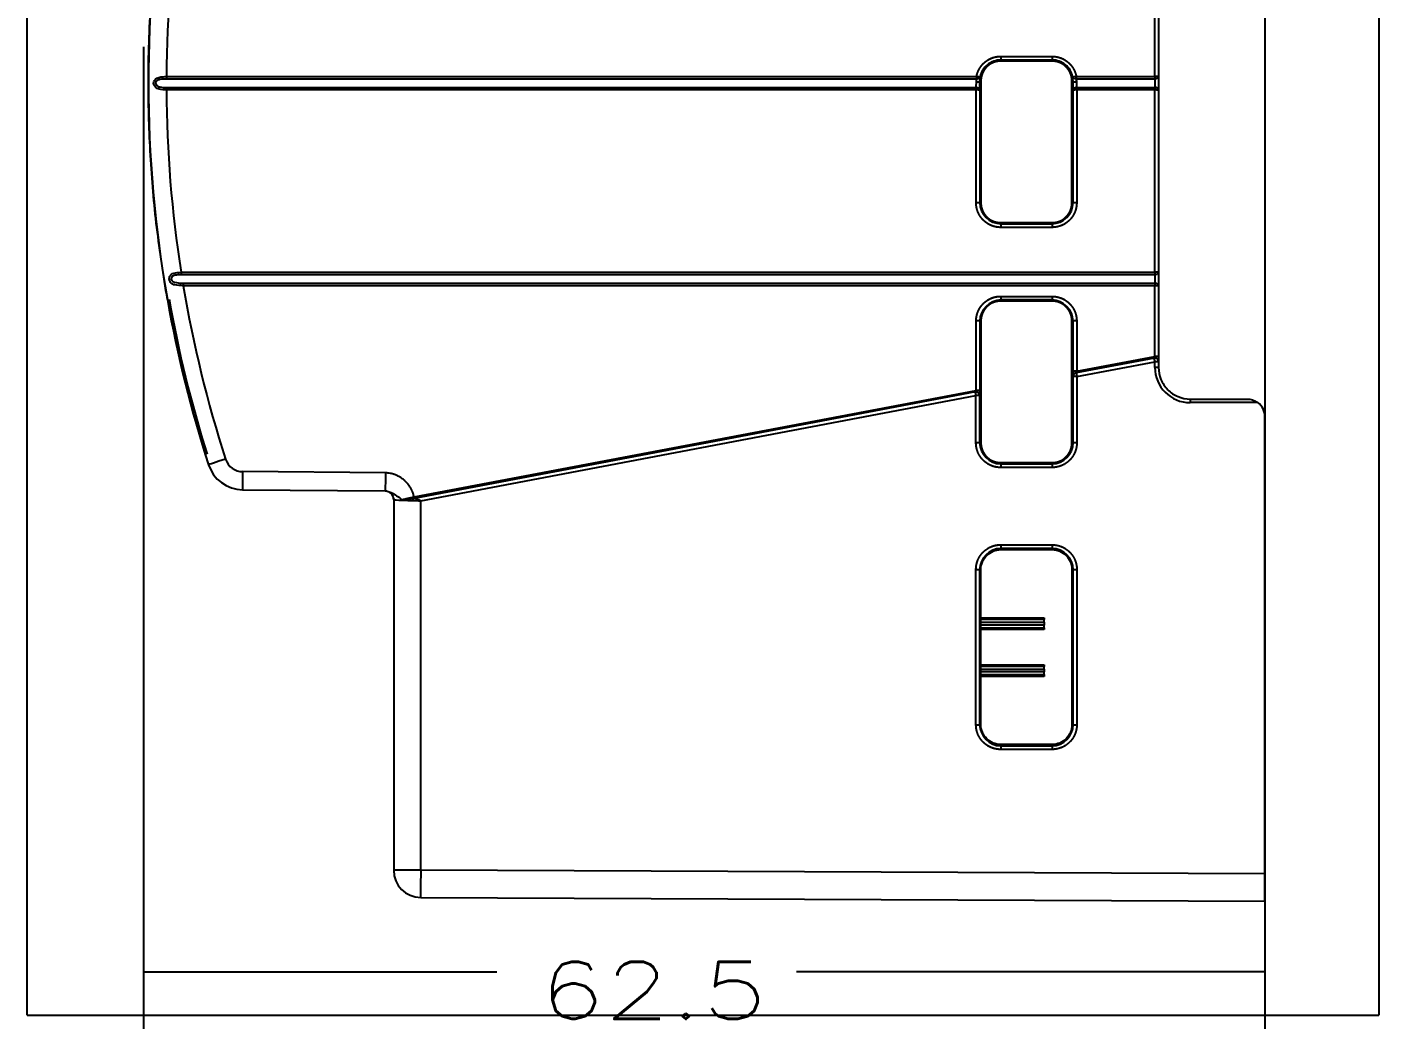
# Model space of a CAD drawing. Header units: inches. Extents: x 0 to 1189, y 0 to 841.
# Drawn here: x 950.6 to 1025.9, y 188 to 243.8 of the extents above; entities that cross this region are included whole.
import ezdxf

# ---------------------------------------------------------------- set-up
doc = ezdxf.new("R2010")
doc.units = ezdxf.units.IN
doc.header["$MEASUREMENT"] = 0
doc.layers.add('1', color=7, linetype='Continuous', true_color=0xffffff)
doc.styles.add('blockfont', font='simplex.shx', dxfattribs={"bigfont": 'bigfont'})

msp = doc.modelspace()

# ---------------------------------------------------------------- linework, layer by layer
at = {"layer": '1', "color": 251}
for p, q in [((950.5804, 188.7409), (950.5804, 292.5577)), ((1025.9022, 292.5577), (1025.9022, 188.7409)), ((950.5804, 188.7409), (1025.9022, 188.7409))]:
    msp.add_line(p, q, dxfattribs=at)
at = {"layer": '1', "color": 7}
for p, q in [((1019.5522, 257.6475), (1019.5522, 187.9675)), ((957.0673, 242.67), (957.0673, 187.9675)), ((957.0673, 191.1425), (976.7489, 191.1425)), ((1019.5522, 191.1425), (993.4441, 191.1425))]:
    msp.add_line(p, q, dxfattribs=at)
at = {"layer": '1', "color": 21}
for p, q in [((1013.421, 241.0152), (1013.421, 246.8497)), ((1013.6227, 246.8479), (1013.6227, 241.0476)), ((1004.8284, 242.1382), (1007.6926, 242.1377)), ((1004.829, 241.9375), (1004.829, 241.8736)), ((1007.6932, 241.9369), (1004.829, 241.9375)), ((1007.6932, 241.8736), (1004.829, 241.8736)), ((1007.6932, 241.9369), (1007.6932, 241.8736)), ((1013.6227, 241.0476), (1013.6227, 240.2374)), ((958.3452, 241.0152), (1003.4811, 241.0152)), ((1003.4814, 240.8754), (958.3455, 240.8754)), ((958.3455, 240.4096), (1003.4569, 240.4096)), ((1003.6717, 240.7681), (1003.7235, 240.7681)), ((1003.7235, 240.7681), (1003.7235, 233.9844)), ((1008.8496, 240.7681), (1008.7987, 240.7681)), ((1008.7987, 233.9844), (1008.7987, 240.7681)), ((1009.0388, 241.0152), (1013.421, 241.0152)), ((1013.4213, 240.8754), (1009.0392, 240.8754)), ((1009.064, 240.4096), (1013.4213, 240.4096)), ((1013.421, 241.0152), (1013.4214, 241.0152)), ((1013.4214, 240.8754), (1013.4213, 240.8754)), ((1013.4213, 240.4096), (1013.4214, 240.4096)), ((1003.4565, 240.2699), (958.3452, 240.2699)), ((1003.4581, 233.9844), (1003.4581, 240.2698)), ((1003.6595, 240.2374), (1003.6595, 233.9844)), ((1008.8618, 233.9844), (1008.8618, 240.2374)), ((1009.0619, 240.2698), (1009.0619, 233.9844)), ((1013.421, 240.2699), (1009.0636, 240.2699)), ((1013.4214, 240.2699), (1013.421, 240.2699)), ((1013.421, 230.1109), (1013.421, 240.2699)), ((1013.6227, 240.2374), (1013.6227, 230.1434)), ((1003.6595, 233.9844), (1003.4581, 233.9844)), ((1003.6595, 233.9844), (1003.7235, 233.9844)), ((1009.0619, 233.9844), (1008.8618, 233.9844)), ((1004.829, 232.8151), (1004.829, 232.8789)), ((1004.829, 232.8789), (1007.6932, 232.8789)), ((1004.829, 232.8151), (1007.6932, 232.8156)), ((1007.6932, 232.8156), (1007.6932, 232.8789)), ((1007.6926, 232.6149), (1004.8284, 232.6144)), ((959.1636, 230.1109), (1013.421, 230.1109)), ((1013.4213, 229.9712), (959.1639, 229.9712)), ((1013.421, 230.1109), (1013.4214, 230.1109)), ((1013.4214, 229.9712), (1013.4213, 229.9712)), ((1013.6227, 230.1434), (1013.6227, 229.3331)), ((1013.421, 229.3656), (959.2845, 229.3656)), ((959.2849, 229.5054), (1013.4213, 229.5054)), ((1013.4214, 229.3656), (1013.421, 229.3656)), ((1013.421, 225.4256), (1013.421, 229.3656)), ((1013.4213, 229.5054), (1013.4214, 229.5054)), ((1013.6227, 229.3331), (1013.6227, 225.4256)), ((1004.8284, 228.7717), (1007.6926, 228.7712)), ((1004.829, 228.571), (1004.829, 228.5071)), ((1007.6932, 228.5704), (1004.829, 228.571)), ((1007.6932, 228.5071), (1004.829, 228.5071)), ((1007.6932, 228.5704), (1007.6932, 228.5071)), ((1003.6595, 227.4016), (1003.4581, 227.4016)), ((1003.4581, 223.5377), (1003.4581, 227.4016)), ((1003.6595, 227.4016), (1003.7235, 227.4016)), ((1003.6595, 227.4016), (1003.6595, 223.5377)), ((1003.7235, 227.4016), (1003.7235, 220.6179)), ((1008.8618, 227.4016), (1008.7987, 227.4016)), ((1008.7987, 220.6179), (1008.7987, 227.4016)), ((1009.0619, 227.4016), (1008.8618, 227.4016)), ((1008.8618, 224.5996), (1008.8618, 227.4016)), ((1009.0619, 227.4016), (1009.0619, 224.5996)), ((1013.3906, 225.3359), (1009.0382, 224.5112)), ((1009.0619, 224.5996), (1013.421, 225.4256)), ((1013.6227, 225.4256), (1013.421, 225.4256)), ((1013.6227, 225.4256), (1013.6227, 225.1739)), ((1009.0619, 224.5996), (1008.8618, 224.5996)), ((1009.0698, 224.3074), (1013.421, 225.1319)), ((1013.6227, 225.1319), (1013.421, 225.1319)), ((1013.421, 224.8138), (1013.421, 225.1319)), ((1013.6227, 224.8138), (1013.421, 224.8138)), ((1013.6227, 225.1739), (1013.6227, 225.1319)), ((1013.6227, 225.1319), (1013.6227, 224.8138)), ((1009.0698, 224.3074), (1008.8697, 224.3074)), ((1008.8697, 220.6179), (1008.8697, 224.3074)), ((1009.0698, 224.3074), (1009.0698, 220.6179)), ((972.1402, 217.6032), (1003.4581, 223.5377)), ((1003.4209, 223.4467), (972.1554, 217.5222)), ((972.5129, 217.3802), (1003.4502, 223.2425)), ((1003.6516, 223.2425), (1003.4502, 223.2425)), ((1003.4502, 220.6179), (1003.4502, 223.2425)), ((1003.6595, 223.5377), (1003.4581, 223.5377)), ((1003.6516, 223.2425), (1003.6516, 220.6179)), ((1015.3815, 223.055), (1018.5472, 223.055)), ((1019.1502, 222.854), (1015.3808, 222.854)), ((1019.5522, 196.5984), (1019.5522, 222.05)), ((1003.6516, 220.6179), (1003.4502, 220.6179)), ((1003.6516, 220.6179), (1003.7235, 220.6179)), ((1009.0698, 220.6179), (1008.8697, 220.6179)), ((1007.6926, 219.2405), (1004.8284, 219.24)), ((1004.829, 219.4407), (1004.829, 219.5124)), ((1004.829, 219.5124), (1007.6932, 219.5124)), ((1004.829, 219.4407), (1007.6932, 219.4412)), ((1007.6932, 219.4412), (1007.6932, 219.5124)), ((970.5477, 218.9386), (962.5912, 219.008)), ((962.5859, 218.003), (970.5424, 217.9336)), ((970.5424, 217.9336), (970.5126, 217.9339)), ((971.0107, 217.4314), (971.0107, 196.8036)), ((972.5129, 196.8036), (972.5129, 217.3802)), ((1004.8284, 214.9357), (1007.6926, 214.9352)), ((1004.829, 214.735), (1004.829, 214.6633)), ((1007.6932, 214.7345), (1004.829, 214.735)), ((1007.6932, 214.7345), (1007.6932, 214.6633)), ((1004.829, 214.6633), (1007.6932, 214.6633)), ((1003.4502, 213.5578), (1003.6516, 213.5578)), ((1003.4502, 204.9148), (1003.4502, 213.5578)), ((1003.6516, 213.5578), (1003.7235, 213.5578)), ((1003.6516, 213.5578), (1003.6516, 204.9148)), ((1003.7235, 204.9148), (1003.7235, 213.5578)), ((1008.7987, 213.5578), (1008.7987, 204.9148)), ((1008.8697, 213.5578), (1008.7987, 213.5578)), ((1008.8697, 204.9148), (1008.8697, 213.5578)), ((1008.8697, 213.5578), (1009.0698, 213.5578)), ((1009.0698, 213.5578), (1009.0698, 204.9148)), ((1003.7233, 210.8694), (1007.241, 210.8694)), ((1007.241, 210.7698), (1003.7233, 210.7698)), ((1003.7233, 210.622), (1007.241, 210.622)), ((1007.241, 210.4635), (1003.7233, 210.4635)), ((1003.7233, 210.3158), (1007.241, 210.3158)), ((1007.241, 210.2161), (1003.7233, 210.2161)), ((1007.241, 210.8694), (1007.241, 210.7698)), ((1007.241, 210.622), (1007.241, 210.7698)), ((1007.241, 210.622), (1007.241, 210.4635)), ((1007.241, 210.3158), (1007.241, 210.4635)), ((1007.241, 210.3158), (1007.241, 210.2161)), ((1003.7233, 208.2564), (1007.241, 208.2564)), ((1007.241, 208.1568), (1003.7233, 208.1568)), ((1003.7233, 208.009), (1007.241, 208.009)), ((1007.241, 208.2564), (1007.241, 208.1568)), ((1007.241, 208.009), (1007.241, 208.1568)), ((1007.241, 208.009), (1007.241, 207.8505)), ((1007.241, 207.8505), (1003.7233, 207.8505)), ((1003.7233, 207.7028), (1007.241, 207.7028)), ((1007.241, 207.6031), (1003.7233, 207.6031)), ((1007.241, 207.7028), (1007.241, 207.8505)), ((1007.241, 207.7028), (1007.241, 207.6031)), ((1003.4502, 204.9148), (1003.6516, 204.9148)), ((1003.6516, 204.9148), (1003.7235, 204.9148)), ((1008.8697, 204.9148), (1009.0698, 204.9148)), ((1007.6926, 203.5374), (1004.8284, 203.5368)), ((1004.829, 203.7376), (1004.829, 203.8093)), ((1007.6932, 203.8093), (1004.829, 203.8093)), ((1004.829, 203.7376), (1007.6932, 203.7381)), ((1007.6932, 203.7381), (1007.6932, 203.8093)), ((972.5129, 196.8036), (971.0107, 196.8036)), ((1019.5522, 196.5984), (972.5129, 196.8036)), ((1019.5522, 195.0909), (1019.5522, 196.5984)), ((972.5116, 195.2961), (1019.5522, 195.0909))]:
    msp.add_line(p, q, dxfattribs=at)
for centre, radius, start, end in [((1026.4329, 240.6425), 68.0887, 171.102087, 179.686407), ((1026.4329, 240.6425), 68.0888, 180.313593, 188.897913), ((1026.4329, 240.6425), 68.0887, 189.533301, 197.909801), ((1026.4347, 240.6425), 68.9933, 190.035317, 197.430073), ((1015.3808, 224.8138), 1.9597, 180, 270), ((1018.5472, 222.05), 1.005, 0, 53.130102), ((962.6, 220.013), 1.005, 197.909807, 269.499995), ((970.5082, 217.4314), 0.5025, 0, 89.5), ((972.5182, 196.8036), 1.5075, 180, 269.75)]:
    msp.add_arc(centre, radius, start, end, dxfattribs=at)
for centre, major_axis, ratio, start_param, end_param in [((1004.8291, 242.1382), (0, -0.201), 0.0034907, 4.7123896, 6.2308251), ((1007.6933, 242.1376), (0, -0.201), 0.0034907, 4.7123896, 6.2308251), ((958.3457, 241.0152), (0, -0.1507), 0.0034907, 4.712389, 5.8987885), ((958.3457, 240.2699), (0, 0.1507), 0.0034907, 0.3843968, 1.5707963), ((1003.4571, 240.2699), (0, -0.1507), 0.0034907, 3.5259894, 4.712389), ((1003.4586, 240.2698), (0.005, 0.1507), 0.0034888, 0.3858556, 1.5709113), ((1003.471, 240.7681), (0.201, 0.003), 0.277703, 4.7048278, 6.2286796), ((1003.4816, 241.0152), (0, -0.1507), 0.0034907, 4.712389, 5.8987885), ((1003.4896, 241.0149), (0.0096, 0.1504), 0.1515454, 3.5323946, 4.6932044), ((1003.649, 240.6425), (0, 0.4523), 0.0523985, 3.6021466, 4.9938691), ((1008.8724, 240.6425), (0, 0.4523), 0.0524177, 1.2893163, 2.6810387), ((1009.0503, 240.7681), (0.201, -0.003), 0.2777968, 3.1960999, 4.7132459), ((1009.0316, 241.0149), (0.0094, -0.1505), 0.1542644, 4.730899, 5.8922968), ((1009.0393, 241.0152), (0, 0.1507), 0.0034907, 1.5707963, 2.7571959), ((1009.0624, 240.2698), (0.0057, -0.1506), 0.0034882, 3.5276132, 4.7122577), ((1009.0641, 240.2699), (0, 0.1507), 0.0034907, 0.3843968, 1.5707963), ((1013.4215, 241.0152), (0, -0.1507), 0.0034907, 4.712389, 5.8987885), ((1013.4217, 240.6425), (0, 0.2512), 0.0027925, 0.3843969, 2.7571957), ((1013.4215, 240.2699), (0, -0.1507), 0.0034907, 3.5259894, 4.712389), ((1013.4216, 241.0151), (0.0001, 0.1507), 0.001309, 1.5707974, 2.7571974), ((1013.4216, 240.2699), (-0.0001, 0.1507), 0.001309, 0.3843952, 1.5707952), ((1004.8291, 232.6144), (0, -0.201), 0.0034907, 3.1939529, 4.7123883), ((1007.6933, 232.6149), (0, -0.201), 0.0034907, 3.1939529, 4.7123883), ((959.1641, 230.1109), (0, -0.1507), 0.0034907, 4.712389, 5.8987885), ((1013.4215, 230.1109), (0, -0.1507), 0.0034907, 4.712389, 5.8987885), ((1013.4217, 229.7383), (0, 0.2513), 0.0027925, 0.3843969, 2.7571957), ((1013.4216, 230.1109), (0.0001, 0.1507), 0.001309, 1.5707974, 2.7571974), ((959.2851, 229.3656), (0, 0.1507), 0.0034907, 0.3843968, 1.5707963), ((1013.4215, 229.3656), (0, -0.1507), 0.0034907, 3.5259894, 4.712389), ((1013.4216, 229.3656), (-0.0001, 0.1507), 0.001309, 0.3843952, 1.5707956), ((1004.8291, 228.7717), (0, -0.201), 0.0034907, 4.7123896, 6.2308251), ((1007.6933, 228.7711), (0, 0.201), 0.0034907, 1.570797, 3.0892325), ((1013.4217, 225.1739), (0.201, 0), 0.816139, 0, 1.7262017), ((1008.8776, 224.6028), (-0.0002, -0.3069), 0.0514956, 4.7228252, 5.685376), ((1009.0693, 224.3491), (0.2004, 0.015), 0.819255, 1.6649096, 3.0501971), ((1008.8671, 224.3068), (0, -0.0511), 0.0514956, 1.5812326, 2.5437833), ((1003.452, 223.2847), (0.2005, -0.0146), 0.8115321, 0.0896893, 1.7855014), ((1003.6542, 223.243), (0, -0.0511), 0.0514781, 3.7589678, 4.7215185), ((1003.6437, 223.5349), (-0.0001, -0.3069), 0.0514781, 0.6173751, 1.5799259), ((1015.3815, 222.854), (0, 0.201), 0.0034907, 0, 1.5707963), ((961.6472, 219.7039), (-0.9563, -0.3091), 0.0010736, 4.7157105, 6.2831853), ((1004.8291, 219.24), (0, 0.201), 0.0034907, 0.0523602, 1.5707957), ((1007.6933, 219.2405), (0, -0.201), 0.0034907, 3.1939529, 4.7123883), ((962.5947, 219.0069), (-0.0088, -1.005), 0.0034906, 4.7124499, 6.2831853), ((970.5512, 218.9375), (-0.0088, -1.005), 0.0034905, 4.7124499, 6.2831853), ((971.4435, 217.4494), (0.0236, -0.0977), 0.6399172, 1.3207004, 1.4579189), ((971.6096, 217.4256), (0.0168, 0.1498), 0.6674066, 1.5502605, 1.6456787), ((971.784, 217.4122), (0.0065, 0.1506), 0.5407836, 1.2256499, 1.5941191), ((971.6599, 217.5027), (0.0244, -0.0975), 0.4436306, 1.0826958, 1.5174307), ((972.0513, 217.5842), (0.0241, -0.0976), 0.084954, 0.6814375, 1.5629246), ((972.1111, 217.398), (-0.0083, 0.1505), 0.2996671, 0.7179816, 1.55437), ((972.1356, 217.6024), (0.0184, -0.0988), 0.0073815, 0.6075807, 1.5700596), ((972.1399, 217.6032), (-0.0187, 0.0987), 0.0034296, 3.7491883, 4.7117391), ((1004.8291, 214.9357), (0, -0.201), 0.0034907, 4.7123896, 6.2308251), ((1007.6933, 214.9352), (0, -0.201), 0.0034907, 4.7123896, 6.2308251), ((1004.8291, 203.5369), (0, -0.201), 0.0034907, 3.1939529, 4.7123883), ((1007.6933, 203.5374), (0, -0.201), 0.0034907, 3.1939529, 4.7123883), ((972.5182, 196.8031), (0.0066, 1.5075), 0.0034906, 1.5708268, 3.1415927)]:
    msp.add_ellipse(centre, major_axis=major_axis, ratio=ratio, start_param=start_param, end_param=end_param, dxfattribs=at)
for points, degree, knots in [([(958.4014, 228.6029), (958.1891, 229.9341), (957.7648, 232.5933), (957.4233, 236.6159), (957.3016, 240.8149), (957.4563, 246.1936), (958.0381, 250.1879), (958.4014, 252.6822)], 3, [0, 0, 0, 0, 0.167093, 0.3337782, 0.5000593, 0.6878127, 1, 1, 1, 1]), ([(958.4014, 252.6822), (957.6988, 248.7099), (957.3427, 244.6765), (957.3427, 236.6085), (957.6988, 232.5751), (958.4014, 228.6029)], 3, [0, 0, 0, 0, 0.5, 0.5, 1, 1, 1, 1]), ([(1003.4811, 241.0152), (1003.503, 241.1322), (1003.5448, 241.2445), (1003.5864, 241.3563), (1003.6463, 241.4595), (1003.7057, 241.5617), (1003.783, 241.6534), (1003.8601, 241.7448), (1003.9516, 241.8208), (1004.0415, 241.8955), (1004.1468, 241.9556), (1004.2502, 242.0146), (1004.3624, 242.0554), (1004.4737, 242.0959), (1004.5918, 242.117), (1004.7098, 242.1381), (1004.8284, 242.1382)], 2, [0, 0, 0, 0.125, 0.125, 0.25, 0.25, 0.375, 0.375, 0.5, 0.5, 0.625, 0.625, 0.75, 0.75, 0.875, 0.875, 1, 1, 1]), ([(1004.829, 241.9375), (1004.5628, 241.9375), (1004.2981, 241.8423), (1003.9877, 241.5915), (1003.8994, 241.4894), (1003.7618, 241.2617), (1003.7122, 241.1362), (1003.6846, 241.006)], 3, [0, 0, 0, 0, 0.5, 0.5, 0.75, 0.75, 1, 1, 1, 1]), ([(1004.829, 241.8736), (1004.7208, 241.8735), (1004.6135, 241.8518), (1004.5077, 241.8304), (1004.4063, 241.7885), (1004.3059, 241.7469), (1004.215, 241.6868), (1004.1239, 241.6265), (1004.0472, 241.5499), (1003.9713, 241.474), (1003.9103, 241.3821), (1003.8506, 241.2921), (1003.8086, 241.1908), (1003.767, 241.0904), (1003.7453, 240.9836), (1003.7236, 240.8768), (1003.7235, 240.7681)], 2, [0, 0, 0, 0.125, 0.125, 0.25, 0.25, 0.375, 0.375, 0.5, 0.5, 0.625, 0.625, 0.75, 0.75, 0.875, 0.875, 1, 1, 1]), ([(1007.6926, 242.1377), (1007.8107, 242.1375), (1007.9291, 242.1164), (1008.046, 242.0956), (1008.1582, 242.0548), (1008.2696, 242.0143), (1008.3738, 241.9549), (1008.4781, 241.8955), (1008.5687, 241.8202), (1008.6595, 241.7449), (1008.7372, 241.6529), (1008.8137, 241.5625), (1008.8737, 241.4593), (1008.9331, 241.357), (1008.9751, 241.2443), (1009.0168, 241.1327), (1009.0388, 241.0152)], 2, [0, 0, 0, 0.125, 0.125, 0.25, 0.25, 0.375, 0.375, 0.5, 0.5, 0.625, 0.625, 0.75, 0.75, 0.875, 0.875, 1, 1, 1]), ([(1008.8367, 241.006), (1008.8091, 241.1361), (1008.7596, 241.2615), (1008.6221, 241.4891), (1008.5339, 241.5911), (1008.2238, 241.8417), (1007.9592, 241.9369), (1007.6932, 241.9369)], 3, [0, 0, 0, 0, 0.25, 0.25, 0.5, 0.5, 1, 1, 1, 1]), ([(1008.7987, 240.7681), (1008.7986, 240.8763), (1008.7769, 240.9836), (1008.7555, 241.0894), (1008.7136, 241.1908), (1008.672, 241.2912), (1008.6118, 241.3821), (1008.5515, 241.4732), (1008.4749, 241.5499), (1008.399, 241.6258), (1008.3071, 241.6868), (1008.2172, 241.7465), (1008.1158, 241.7885), (1008.0155, 241.8301), (1007.9087, 241.8518), (1007.8018, 241.8735), (1007.6932, 241.8736)], 2, [0, 0, 0, 0.125, 0.125, 0.25, 0.25, 0.375, 0.375, 0.5, 0.5, 0.625, 0.625, 0.75, 0.75, 0.875, 0.875, 1, 1, 1]), ([(1013.6229, 241.0499), (1013.6232, 241.0448), (1013.5706, 241.0258), (1013.5349, 241.0208), (1013.5167, 241.019), (1013.4775, 241.0163), (1013.4557, 241.0155), (1013.4302, 241.0152), (1013.4256, 241.0152), (1013.421, 241.0152)], 3, [0, 0, 0, 0, 0.0161031, 0.558323, 0.7547497, 0.7547497, 0.9607868, 0.9607868, 1, 1, 1, 1]), ([(1013.6227, 241.0495), (1013.6226, 241.0449), (1013.6225, 241.0403), (1013.6223, 241.0357), (1013.6218, 241.0312), (1013.6184, 241.0083), (1013.6117, 240.9896), (1013.6017, 240.9726), (1013.5994, 240.9686), (1013.5875, 240.9494), (1013.5706, 240.9312), (1013.5349, 240.9051), (1013.5167, 240.8955), (1013.4774, 240.8814), (1013.4557, 240.8769), (1013.4302, 240.8756), (1013.4256, 240.8754), (1013.421, 240.8754)], 3, [0, 0, 0, 0, 0.009234, 0.009234, 0.079051, 0.079051, 0.2953673, 0.2953673, 0.3093423, 0.3093423, 0.5580225, 0.5580225, 0.7544184, 0.7544184, 0.9607139, 0.9607139, 1, 1, 1, 1]), ([(958.3452, 240.2699), (958.2064, 240.2722), (957.9731, 240.2762), (957.7232, 240.3944), (957.5735, 240.6795), (957.7763, 240.9402), (958.0488, 241.0016), (958.2404, 241.0104), (958.3452, 241.0152)], 3, [0, 0, 0, 0, 0.2184276, 0.3672722, 0.5018405, 0.695667, 0.8334216, 1, 1, 1, 1]), ([(958.3455, 240.8754), (958.2224, 240.873), (958.0306, 240.8691), (957.8171, 240.8042), (957.7036, 240.6384), (957.8268, 240.4843), (958.0319, 240.413), (958.2213, 240.4109), (958.3455, 240.4096)], 3, [0, 0, 0, 0, 0.253187, 0.3943701, 0.5010138, 0.6141628, 0.7469931, 1, 1, 1, 1]), ([(1003.4568, 240.4091), (1003.4577, 240.4136), (1003.459, 240.4201), (1003.461, 240.4335), (1003.4628, 240.4484), (1003.4644, 240.4649), (1003.4658, 240.4826), (1003.4671, 240.5012), (1003.4682, 240.5204), (1003.4695, 240.5496), (1003.4707, 240.5902), (1003.4712, 240.6372), (1003.4711, 240.6782), (1003.4706, 240.7011), (1003.4703, 240.7123)], 3, [0, 0, 0, 0, 0.0714275, 0.141153, 0.2091783, 0.2755051, 0.3401356, 0.4030718, 0.4643161, 0.5238711, 0.6680229, 0.8084224, 0.906102, 1, 1, 1, 1]), ([(1003.4703, 240.7123), (1003.4735, 240.7486), (1003.4767, 240.7825), (1003.4831, 240.8388), (1003.4862, 240.861), (1003.4894, 240.8753)], 3, [0, 0, 0, 0, 0.5, 0.5, 1, 1, 1, 1]), ([(1003.6846, 241.006), (1003.6803, 240.9887), (1003.6724, 240.9709), (1003.6488, 240.9376), (1003.6331, 240.9222), (1003.5964, 240.8974), (1003.5754, 240.8881), (1003.5323, 240.8765), (1003.5102, 240.8744), (1003.4894, 240.8753)], 3, [0, 0, 0, 0, 0.25, 0.25, 0.5, 0.5, 0.75, 0.75, 1, 1, 1, 1]), ([(1003.6846, 241.006), (1003.6842, 241.0012), (1003.6833, 240.9915), (1003.6816, 240.9741), (1003.6798, 240.9548), (1003.6779, 240.9334), (1003.6755, 240.9047), (1003.6732, 240.8673), (1003.6714, 240.8198), (1003.6716, 240.7853), (1003.6717, 240.7681)], 3, [0, 0, 0, 0, 0.1042898, 0.2066936, 0.3078017, 0.4082259, 0.5085906, 0.6767268, 0.8392434, 1, 1, 1, 1]), ([(1008.8496, 240.7681), (1008.8497, 240.7768), (1008.8499, 240.7941), (1008.8497, 240.819), (1008.849, 240.8431), (1008.8481, 240.8663), (1008.8468, 240.8886), (1008.8449, 240.9167), (1008.8422, 240.9485), (1008.839, 240.9812), (1008.8375, 240.9977), (1008.8367, 241.006)], 3, [0, 0, 0, 0, 0.0804619, 0.1608592, 0.241695, 0.3234618, 0.4066331, 0.4916577, 0.6588053, 0.8273034, 1, 1, 1, 1]), ([(1009.0314, 240.8753), (1009.0345, 240.861), (1009.0376, 240.8388), (1009.0436, 240.7826), (1009.0467, 240.7487), (1009.0497, 240.7123)], 3, [0, 0, 0, 0, 0.5, 0.5, 1, 1, 1, 1]), ([(1009.0497, 240.7123), (1009.0495, 240.7049), (1009.0491, 240.6899), (1009.0489, 240.6665), (1009.0488, 240.6354), (1009.0493, 240.5963), (1009.0506, 240.5507), (1009.0527, 240.5068), (1009.0557, 240.467), (1009.0593, 240.4326), (1009.0624, 240.4173), (1009.064, 240.4096)], 3, [0, 0, 0, 0, 0.0623931, 0.1262941, 0.1917096, 0.3152938, 0.4432889, 0.5757284, 0.7126425, 0.8540582, 1, 1, 1, 1]), ([(1013.6227, 240.2355), (1013.6226, 240.2401), (1013.6225, 240.2447), (1013.6223, 240.2493), (1013.6218, 240.2539), (1013.6184, 240.2767), (1013.6117, 240.2955), (1013.6017, 240.3125), (1013.5994, 240.3164), (1013.5875, 240.3357), (1013.5706, 240.3538), (1013.5349, 240.3799), (1013.5167, 240.3896), (1013.4774, 240.4037), (1013.4557, 240.4081), (1013.4302, 240.4095), (1013.4256, 240.4096), (1013.421, 240.4096)], 3, [0, 0, 0, 0, 0.009234, 0.009234, 0.079051, 0.079051, 0.2953673, 0.2953673, 0.3093423, 0.3093423, 0.5580225, 0.5580225, 0.7544184, 0.7544184, 0.9607139, 0.9607139, 1, 1, 1, 1]), ([(1009.0619, 240.2698), (1009.0182, 240.2676), (1008.9139, 240.2622), (1008.881, 240.2465), (1008.8618, 240.2374)], 3, [0, 0, 0, 0, 0.4192557, 1, 1, 1, 1]), ([(1013.6229, 240.2351), (1013.6232, 240.2402), (1013.5706, 240.2593), (1013.5349, 240.2642), (1013.5167, 240.2661), (1013.4775, 240.2687), (1013.4557, 240.2696), (1013.4302, 240.2698), (1013.4256, 240.2699), (1013.421, 240.2699)], 3, [0, 0, 0, 0, 0.0161031, 0.558323, 0.7547497, 0.7547497, 0.9607868, 0.9607868, 1, 1, 1, 1]), ([(1004.8284, 232.6144), (1004.6947, 232.6144), (1004.5611, 232.6413), (1004.4297, 232.6678), (1004.3046, 232.7196), (1004.18, 232.7712), (1004.0674, 232.8458), (1003.9556, 232.9198), (1003.8601, 233.0153), (1003.751, 233.1243), (1003.6693, 233.255), (1003.6087, 233.3518), (1003.5639, 233.4597), (1003.5119, 233.5847), (1003.4852, 233.7165), (1003.4582, 233.8495), (1003.4581, 233.9844)], 2, [0, 0, 0, 0.125, 0.125, 0.25, 0.25, 0.375, 0.375, 0.5, 0.5, 0.6428571, 0.6428571, 0.75, 0.75, 0.875, 0.875, 1, 1, 1]), ([(1003.7235, 233.9844), (1003.7236, 233.8763), (1003.7453, 233.7689), (1003.7667, 233.6631), (1003.8086, 233.5618), (1003.8502, 233.4613), (1003.9103, 233.3705), (1003.9706, 233.2794), (1004.0472, 233.2027), (1004.1231, 233.1267), (1004.215, 233.0658), (1004.305, 233.0061), (1004.4063, 232.964), (1004.5067, 232.9224), (1004.6135, 232.9007), (1004.7203, 232.879), (1004.829, 232.8789)], 2, [0, 0, 0, 0.125, 0.125, 0.25, 0.25, 0.375, 0.375, 0.5, 0.5, 0.625, 0.625, 0.75, 0.75, 0.875, 0.875, 1, 1, 1]), ([(1009.0619, 233.9844), (1009.0618, 233.8509), (1009.0349, 233.7173), (1009.0084, 233.586), (1008.9566, 233.461), (1008.905, 233.3365), (1008.8305, 233.2239), (1008.7565, 233.1122), (1008.6611, 233.0167), (1008.5521, 232.9077), (1008.4215, 232.826), (1008.3248, 232.7655), (1008.217, 232.7207), (1008.0921, 232.6688), (1007.9603, 232.642), (1007.8275, 232.615), (1007.6926, 232.6149)], 2, [0, 0, 0, 0.125, 0.125, 0.25, 0.25, 0.375, 0.375, 0.5, 0.5, 0.6428571, 0.6428571, 0.75, 0.75, 0.875, 0.875, 1, 1, 1]), ([(1007.6932, 232.8789), (1007.8013, 232.879), (1007.9087, 232.9007), (1008.0145, 232.9221), (1008.1158, 232.964), (1008.2163, 233.0056), (1008.3071, 233.0658), (1008.3982, 233.1261), (1008.4749, 233.2027), (1008.5509, 233.2786), (1008.6118, 233.3705), (1008.6715, 233.4604), (1008.7136, 233.5618), (1008.7552, 233.6621), (1008.7769, 233.7689), (1008.7986, 233.8758), (1008.7987, 233.9844)], 2, [0, 0, 0, 0.125, 0.125, 0.25, 0.25, 0.375, 0.375, 0.5, 0.5, 0.625, 0.625, 0.75, 0.75, 0.875, 0.875, 1, 1, 1]), ([(959.2845, 229.3656), (959.1223, 229.3696), (958.873, 229.3758), (958.6078, 229.4748), (958.4846, 229.6938), (958.5265, 229.9636), (958.7821, 230.0962), (959.0206, 230.1054), (959.1636, 230.1109)], 3, [0, 0, 0, 0, 0.2522545, 0.3875388, 0.5032868, 0.6297624, 0.77799, 1, 1, 1, 1]), ([(959.1639, 229.9712), (959.0462, 229.9698), (958.865, 229.9676), (958.656, 229.9036), (958.56, 229.6506), (958.9256, 229.5011), (959.1629, 229.5039), (959.2849, 229.5054)], 3, [0, 0, 0, 0, 0.2427091, 0.3736356, 0.4752673, 0.730145, 1, 1, 1, 1]), ([(1013.6229, 230.1457), (1013.6232, 230.1406), (1013.5706, 230.1215), (1013.5349, 230.1166), (1013.5167, 230.1147), (1013.4775, 230.1121), (1013.4557, 230.1112), (1013.4302, 230.111), (1013.4256, 230.1109), (1013.421, 230.1109)], 3, [0, 0, 0, 0, 0.0161031, 0.558323, 0.7547497, 0.7547497, 0.9607868, 0.9607868, 1, 1, 1, 1]), ([(1013.6227, 230.1453), (1013.6226, 230.1407), (1013.6225, 230.1361), (1013.6223, 230.1315), (1013.6218, 230.1269), (1013.6184, 230.1041), (1013.6117, 230.0853), (1013.6017, 230.0683), (1013.5994, 230.0644), (1013.5875, 230.0451), (1013.5706, 230.027), (1013.5349, 230.0009), (1013.5167, 229.9912), (1013.4774, 229.9771), (1013.4557, 229.9727), (1013.4302, 229.9713), (1013.4256, 229.9712), (1013.421, 229.9712)], 3, [0, 0, 0, 0, 0.009234, 0.009234, 0.079051, 0.079051, 0.2953673, 0.2953673, 0.3093423, 0.3093423, 0.5580225, 0.5580225, 0.7544184, 0.7544184, 0.9607139, 0.9607139, 1, 1, 1, 1]), ([(1013.6227, 229.3313), (1013.6226, 229.3359), (1013.6225, 229.3405), (1013.6223, 229.345), (1013.6218, 229.3496), (1013.6184, 229.3725), (1013.6117, 229.3912), (1013.6017, 229.4082), (1013.5994, 229.4121), (1013.5875, 229.4314), (1013.5706, 229.4496), (1013.5349, 229.4757), (1013.5167, 229.4853), (1013.4774, 229.4994), (1013.4557, 229.5038), (1013.4302, 229.5052), (1013.4256, 229.5054), (1013.421, 229.5054)], 3, [0, 0, 0, 0, 0.009234, 0.009234, 0.079051, 0.079051, 0.2953673, 0.2953673, 0.3093423, 0.3093423, 0.5580225, 0.5580225, 0.7544184, 0.7544184, 0.9607139, 0.9607139, 1, 1, 1, 1]), ([(1013.6229, 229.3309), (1013.6232, 229.336), (1013.5706, 229.355), (1013.5349, 229.36), (1013.5167, 229.3618), (1013.4775, 229.3645), (1013.4557, 229.3653), (1013.4302, 229.3656), (1013.4256, 229.3656), (1013.421, 229.3656)], 3, [0, 0, 0, 0, 0.0161031, 0.558323, 0.7547497, 0.7547497, 0.9607868, 0.9607868, 1, 1, 1, 1]), ([(1003.4581, 227.4016), (1003.4582, 227.5353), (1003.4851, 227.6689), (1003.5116, 227.8003), (1003.5634, 227.9253), (1003.615, 228.05), (1003.6896, 228.1626), (1003.7636, 228.2744), (1003.8592, 228.3699), (1003.9682, 228.4789), (1004.0989, 228.5606), (1004.1958, 228.6212), (1004.3036, 228.666), (1004.4286, 228.7179), (1004.5604, 228.7446), (1004.6934, 228.7716), (1004.8284, 228.7717)], 2, [0, 0, 0, 0.125, 0.125, 0.25, 0.25, 0.375, 0.375, 0.5, 0.5, 0.6428571, 0.6428571, 0.75, 0.75, 0.875, 0.875, 1, 1, 1]), ([(1004.829, 228.5071), (1004.7208, 228.507), (1004.6135, 228.4853), (1004.5077, 228.4639), (1004.4063, 228.422), (1004.3059, 228.3804), (1004.215, 228.3203), (1004.1239, 228.26), (1004.0472, 228.1834), (1003.9713, 228.1075), (1003.9103, 228.0156), (1003.8506, 227.9256), (1003.8086, 227.8243), (1003.767, 227.7239), (1003.7453, 227.6171), (1003.7236, 227.5103), (1003.7235, 227.4016)], 2, [0, 0, 0, 0.125, 0.125, 0.25, 0.25, 0.375, 0.375, 0.5, 0.5, 0.625, 0.625, 0.75, 0.75, 0.875, 0.875, 1, 1, 1]), ([(1007.6926, 228.7712), (1007.8261, 228.771), (1007.9596, 228.7441), (1008.091, 228.7176), (1008.216, 228.6658), (1008.3405, 228.6142), (1008.453, 228.5397), (1008.5648, 228.4657), (1008.6602, 228.3702), (1008.7692, 228.2612), (1008.8508, 228.1306), (1008.9114, 228.0338), (1008.9561, 227.9261), (1009.008, 227.8011), (1009.0348, 227.6694), (1009.0618, 227.5365), (1009.0619, 227.4016)], 2, [0, 0, 0, 0.125, 0.125, 0.25, 0.25, 0.375, 0.375, 0.5, 0.5, 0.6428571, 0.6428571, 0.75, 0.75, 0.875, 0.875, 1, 1, 1]), ([(1008.7987, 227.4016), (1008.7986, 227.5098), (1008.7769, 227.6171), (1008.7555, 227.7229), (1008.7136, 227.8243), (1008.672, 227.9247), (1008.6118, 228.0156), (1008.5515, 228.1067), (1008.4749, 228.1834), (1008.399, 228.2593), (1008.3071, 228.3203), (1008.2172, 228.38), (1008.1158, 228.422), (1008.0155, 228.4636), (1007.9087, 228.4853), (1007.8018, 228.507), (1007.6932, 228.5071)], 2, [0, 0, 0, 0.125, 0.125, 0.25, 0.25, 0.375, 0.375, 0.5, 0.5, 0.625, 0.625, 0.75, 0.75, 0.875, 0.875, 1, 1, 1]), ([(1013.3906, 225.336), (1013.3921, 225.3404), (1013.3936, 225.3447), (1013.3974, 225.356), (1013.4025, 225.3714), (1013.4105, 225.3945), (1013.4171, 225.4142), (1013.421, 225.4256)], 3, [0, 0, 0, 0, 0.1303127, 0.2709294, 0.4221505, 0.6634152, 1, 1, 1, 1]), ([(1013.421, 225.1319), (1013.4148, 225.1717), (1013.4086, 225.2115), (1013.3979, 225.2822), (1013.3935, 225.3131), (1013.3906, 225.3359)], 3, [0, 0, 0, 0, 0.5, 0.5, 1, 1, 1, 1]), ([(1009.0619, 224.5996), (1009.0601, 224.5944), (1009.0568, 224.5845), (1009.0524, 224.5702), (1009.0487, 224.5574), (1009.0446, 224.5424), (1009.0406, 224.5259), (1009.039, 224.5159), (1009.0382, 224.5112)], 3, [0, 0, 0, 0, 0.1557939, 0.2999505, 0.4325904, 0.5538697, 0.7877945, 1, 1, 1, 1]), ([(1009.0382, 224.5112), (1009.039, 224.5061), (1009.0407, 224.4958), (1009.0437, 224.4771), (1009.047, 224.4556), (1009.0508, 224.4311), (1009.0551, 224.4037), (1009.0597, 224.3736), (1009.0647, 224.3412), (1009.068, 224.3188), (1009.0698, 224.3074)], 3, [0, 0, 0, 0, 0.1067201, 0.2186616, 0.3358255, 0.4582125, 0.5858233, 0.718658, 0.8567169, 1, 1, 1, 1]), ([(1013.6227, 224.8138), (1013.6227, 224.5835), (1013.6685, 224.3534), (1013.8447, 223.928), (1013.975, 223.7329), (1014.3006, 223.4074), (1014.4957, 223.277), (1014.9211, 223.1008), (1015.1512, 223.055), (1015.3815, 223.055)], 3, [0, 0, 0, 0, 0.25, 0.25, 0.5, 0.5, 0.75, 0.75, 1, 1, 1, 1]), ([(1003.4502, 223.2425), (1003.4441, 223.2824), (1003.4381, 223.3222), (1003.4278, 223.393), (1003.4236, 223.4238), (1003.4209, 223.4467)], 3, [0, 0, 0, 0, 0.5, 0.5, 1, 1, 1, 1]), ([(1018.5472, 223.055), (1018.5729, 223.055), (1018.5992, 223.054), (1018.6509, 223.05), (1018.6766, 223.047), (1018.7535, 223.035), (1018.8044, 223.023), (1018.9061, 222.9903), (1018.9572, 222.9693), (1019.0561, 222.9184), (1019.1049, 222.888), (1019.1502, 222.854)], 3, [0, 0, 0, 0, 0.125, 0.125, 0.25, 0.25, 0.5, 0.5, 0.75, 0.75, 1, 1, 1, 1]), ([(1004.8284, 219.24), (1004.6939, 219.24), (1004.5596, 219.2671), (1004.4274, 219.2937), (1004.3016, 219.3458), (1004.1762, 219.3977), (1004.063, 219.4727), (1003.9506, 219.5471), (1003.8545, 219.6432), (1003.6626, 219.8351), (1003.5566, 220.0902), (1003.5043, 220.2159), (1003.4774, 220.3485), (1003.4503, 220.4822), (1003.4502, 220.6179)], 2, [0, 0, 0, 0.125, 0.125, 0.25, 0.25, 0.375, 0.375, 0.5, 0.5, 0.75, 0.75, 0.875, 0.875, 1, 1, 1]), ([(1003.7235, 220.6179), (1003.7236, 220.5098), (1003.7453, 220.4024), (1003.7667, 220.2966), (1003.8086, 220.1953), (1003.8502, 220.0948), (1003.9103, 220.004), (1003.9706, 219.9129), (1004.0472, 219.8362), (1004.1231, 219.7602), (1004.215, 219.6993), (1004.305, 219.6396), (1004.4063, 219.5975), (1004.5067, 219.5559), (1004.6135, 219.5342), (1004.7203, 219.5125), (1004.829, 219.5124)], 2, [0, 0, 0, 0.125, 0.125, 0.25, 0.25, 0.375, 0.375, 0.5, 0.5, 0.625, 0.625, 0.75, 0.75, 0.875, 0.875, 1, 1, 1]), ([(1009.0698, 220.6179), (1009.0697, 220.4836), (1009.0426, 220.3493), (1009.016, 220.2172), (1008.9639, 220.0915), (1008.912, 219.9662), (1008.8371, 219.853), (1008.7627, 219.7406), (1008.6667, 219.6446), (1008.4749, 219.4529), (1008.22, 219.3469), (1008.0944, 219.2947), (1007.9619, 219.2678), (1007.8282, 219.2406), (1007.6926, 219.2405)], 2, [0, 0, 0, 0.125, 0.125, 0.25, 0.25, 0.375, 0.375, 0.5, 0.5, 0.75, 0.75, 0.875, 0.875, 1, 1, 1]), ([(1007.6932, 219.5124), (1007.8013, 219.5125), (1007.9087, 219.5342), (1008.0145, 219.5556), (1008.1158, 219.5975), (1008.2163, 219.6391), (1008.3071, 219.6993), (1008.3982, 219.7596), (1008.4749, 219.8362), (1008.5509, 219.9121), (1008.6118, 220.004), (1008.6715, 220.0939), (1008.7136, 220.1953), (1008.7552, 220.2956), (1008.7769, 220.4024), (1008.7986, 220.5093), (1008.7987, 220.6179)], 2, [0, 0, 0, 0.125, 0.125, 0.25, 0.25, 0.375, 0.375, 0.5, 0.5, 0.625, 0.625, 0.75, 0.75, 0.875, 0.875, 1, 1, 1]), ([(972.1402, 217.6032), (972.1338, 217.6377), (972.1217, 217.7029), (972.0975, 217.7819), (972.0786, 217.8371), (972.0644, 217.8765), (972.0463, 217.9198), (972.0077, 218.0052), (971.9415, 218.1283), (971.8459, 218.2685), (971.7519, 218.3809), (971.685, 218.451), (971.6475, 218.4863), (971.6306, 218.5034), (971.6084, 218.5232), (971.5351, 218.5856), (971.4202, 218.674), (971.2766, 218.7588), (971.1795, 218.8035), (971.1239, 218.8245), (971.0849, 218.8387), (971.0263, 218.8605), (970.9531, 218.8811), (970.8824, 218.8988), (970.7527, 218.9279), (970.6414, 218.9337), (970.5477, 218.9386)], 3, [0, 0, 0, 0, 0.0468198, 0.0884574, 0.1102818, 0.1247776, 0.1443663, 0.1729782, 0.249965, 0.3306651, 0.3993396, 0.445425, 0.4600468, 0.4680799, 0.4775438, 0.4998597, 0.5966251, 0.6706941, 0.7221749, 0.7391903, 0.7501325, 0.7776601, 0.8226275, 0.8515792, 0.8751174, 1, 1, 1, 1]), ([(970.5424, 217.9336), (970.687, 217.9323), (970.8249, 217.8769), (971.0562, 217.7395), (971.1425, 217.6848), (971.3268, 217.5653), (971.43, 217.4997), (971.4376, 217.4319)], 3, [0, 0, 0, 0, 0.5, 0.5, 0.75, 0.75, 1, 1, 1, 1]), ([(1003.4502, 213.5578), (1003.4503, 213.6922), (1003.4774, 213.8266), (1003.504, 213.9587), (1003.5561, 214.0845), (1003.6081, 214.2099), (1003.683, 214.3231), (1003.7575, 214.4355), (1003.8536, 214.5316), (1004.0455, 214.7234), (1004.3006, 214.8294), (1004.4263, 214.8816), (1004.5589, 214.9085), (1004.6927, 214.9356), (1004.8284, 214.9357)], 2, [0, 0, 0, 0.125, 0.125, 0.25, 0.25, 0.375, 0.375, 0.5, 0.5, 0.75, 0.75, 0.875, 0.875, 1, 1, 1]), ([(1007.6926, 214.9352), (1007.8269, 214.9351), (1007.9612, 214.908), (1008.0933, 214.8813), (1008.219, 214.8292), (1008.3443, 214.7773), (1008.4574, 214.7024), (1008.5698, 214.6279), (1008.6658, 214.5319), (1008.8575, 214.3401), (1008.9634, 214.0852), (1009.0156, 213.9596), (1009.0425, 213.8271), (1009.0697, 213.6934), (1009.0698, 213.5578)], 2, [0, 0, 0, 0.125, 0.125, 0.25, 0.25, 0.375, 0.375, 0.5, 0.5, 0.75, 0.75, 0.875, 0.875, 1, 1, 1]), ([(1003.7235, 213.5578), (1003.7235, 213.8472), (1003.8426, 214.1348), (1004.2519, 214.5441), (1004.5395, 214.6633), (1004.829, 214.6633)], 3, [0, 0, 0, 0, 0.5, 0.5, 1, 1, 1, 1]), ([(1007.6932, 214.6633), (1007.9826, 214.6633), (1008.2703, 214.5441), (1008.6796, 214.1348), (1008.7987, 213.8472), (1008.7987, 213.5578)], 3, [0, 0, 0, 0, 0.5, 0.5, 1, 1, 1, 1]), ([(1004.8284, 203.5368), (1004.6939, 203.5369), (1004.5596, 203.564), (1004.4274, 203.5906), (1004.3016, 203.6427), (1004.1762, 203.6946), (1004.063, 203.7696), (1003.9506, 203.844), (1003.8545, 203.9401), (1003.6626, 204.1319), (1003.5566, 204.387), (1003.5043, 204.5127), (1003.4774, 204.6453), (1003.4503, 204.7791), (1003.4502, 204.9148)], 2, [0, 0, 0, 0.125, 0.125, 0.25, 0.25, 0.375, 0.375, 0.5, 0.5, 0.75, 0.75, 0.875, 0.875, 1, 1, 1]), ([(1004.829, 203.8093), (1004.5395, 203.8093), (1004.2519, 203.9284), (1003.8426, 204.3377), (1003.7235, 204.6253), (1003.7235, 204.9148)], 3, [0, 0, 0, 0, 0.5, 0.5, 1, 1, 1, 1]), ([(1009.0698, 204.9148), (1009.0697, 204.7804), (1009.0426, 204.6462), (1009.016, 204.5141), (1008.9639, 204.3884), (1008.912, 204.263), (1008.8371, 204.1499), (1008.7627, 204.0375), (1008.6667, 203.9415), (1008.4749, 203.7497), (1008.22, 203.6438), (1008.0944, 203.5916), (1007.9619, 203.5646), (1007.8282, 203.5375), (1007.6926, 203.5374)], 2, [0, 0, 0, 0.125, 0.125, 0.25, 0.25, 0.375, 0.375, 0.5, 0.5, 0.75, 0.75, 0.875, 0.875, 1, 1, 1]), ([(1008.7987, 204.9148), (1008.7987, 204.6253), (1008.6796, 204.3377), (1008.2703, 203.9284), (1007.9826, 203.8093), (1007.6932, 203.8093)], 3, [0, 0, 0, 0, 0.5, 0.5, 1, 1, 1, 1])]:
    msp.add_open_spline(points, degree=degree, knots=knots, dxfattribs=at)
for points, degree in [([(1003.4569, 240.4096), (1003.463, 240.4094)], 1), ([(1003.6595, 240.2374), (1003.6566, 240.3143), (1003.5826, 240.4042), (1003.463, 240.4094)], 3), ([(1003.4811, 241.0152), (1003.4912, 241.0137), (1003.5016, 241.0122), (1003.5122, 241.0106)], 3), ([(1003.4894, 240.8753), (1003.4814, 240.8754)], 1), ([(1009.0086, 241.0107), (1008.9062, 240.9947), (1008.8434, 240.9958), (1008.8367, 241.006)], 3), ([(1009.0314, 240.8753), (1008.9483, 240.872), (1008.8538, 240.9369), (1008.8367, 241.006)], 3), ([(1009.0086, 241.0107), (1009.0188, 241.0123), (1009.029, 241.0137), (1009.0388, 241.0152)], 3), ([(1009.0392, 240.8754), (1009.0314, 240.8753)], 1), ([(1009.064, 240.4096), (1009.0569, 240.4094)], 1), ([(1003.4581, 240.2698), (1003.4565, 240.2699)], 1), ([(1003.6595, 240.2374), (1003.652, 240.2597), (1003.5621, 240.269), (1003.4581, 240.2698)], 3), ([(1009.0636, 240.2699), (1009.0619, 240.2698)], 1), ([(1003.6595, 233.9844), (1003.6595, 233.372), (1004.2167, 232.815), (1004.829, 232.8151)], 3), ([(1007.6932, 232.8156), (1008.3052, 232.8157), (1008.8619, 233.3725), (1008.8618, 233.9844)], 3), ([(1008.8618, 233.9844), (1008.7987, 233.9844)], 1), ([(958.4014, 228.6029), (958.9527, 225.4861), (959.7174, 222.4069), (960.6909, 219.3949)], 3), ([(1004.829, 228.571), (1004.2167, 228.571), (1003.6595, 228.014), (1003.6595, 227.4016)], 3), ([(1008.8618, 227.4016), (1008.8619, 228.0135), (1008.3052, 228.5704), (1007.6932, 228.5704)], 3), ([(1003.4209, 223.4467), (1003.4333, 223.4771), (1003.4457, 223.5074), (1003.4581, 223.5377)], 3), ([(1003.6516, 220.6179), (1003.6516, 220.0014), (1004.2126, 219.4406), (1004.829, 219.4407)], 3), ([(1007.6932, 219.4412), (1008.3093, 219.4413), (1008.8698, 220.0019), (1008.8697, 220.6179)], 3), ([(1008.8697, 220.6179), (1008.7987, 220.6179)], 1), ([(960.6909, 219.3949), (960.9541, 218.5805), (961.7301, 218.0105), (962.5859, 218.003)], 3), ([(971.0024, 217.5224), (971.0193, 217.4313)], 1), ([(971.012, 217.4295), (971.008, 217.4331), (971.1941, 217.4293), (971.5086, 217.4256)], 3), ([(971.4376, 217.4319), (971.4612, 217.4391), (971.4847, 217.4463), (971.5083, 217.4535)], 3), ([(971.5099, 217.4399), (971.4849, 217.437), (971.4608, 217.4343), (971.4376, 217.4319)], 3), ([(971.4376, 217.4319), (971.4605, 217.4297), (971.4842, 217.4276), (971.5086, 217.4256)], 3), ([(971.5083, 217.4535), (971.5737, 217.4717), (971.6391, 217.49), (971.7045, 217.5083)], 3), ([(971.5086, 217.4256), (971.569, 217.4195), (971.6339, 217.4149), (971.7024, 217.4122)], 3), ([(971.7096, 217.4665), (971.6386, 217.4556), (971.5717, 217.4468), (971.5099, 217.4399)], 3), ([(971.7024, 217.4122), (971.8151, 217.4079), (971.9382, 217.3917), (972.0658, 217.398)], 3), ([(971.7045, 217.5083), (971.8154, 217.5293), (971.9382, 217.5555), (972.0597, 217.5855)], 3), ([(972.0752, 217.5097), (971.9561, 217.4882), (971.8308, 217.4844), (971.7096, 217.4665)], 3), ([(972.0597, 217.5855), (972.0853, 217.5912), (972.1108, 217.5968), (972.1363, 217.6025)], 3), ([(972.0658, 217.398), (972.2107, 217.4051), (972.3615, 217.3921), (972.5129, 217.3802)], 3), ([(972.1511, 217.5215), (972.1258, 217.5176), (972.1005, 217.5137), (972.0752, 217.5097)], 3), ([(972.1363, 217.6025), (972.1376, 217.6027), (972.1389, 217.603), (972.1402, 217.6032)], 3), ([(972.1554, 217.5222), (972.154, 217.5219), (972.1526, 217.5217), (972.1511, 217.5214)], 3), ([(972.5129, 217.3802), (972.3904, 217.4358), (972.2673, 217.4936), (972.1511, 217.5215)], 3), ([(1004.829, 214.735), (1004.2126, 214.735), (1003.6516, 214.1743), (1003.6516, 213.5578)], 3), ([(1008.8697, 213.5578), (1008.8698, 214.1738), (1008.3093, 214.7344), (1007.6932, 214.7345)], 3), ([(1003.6516, 204.9148), (1003.6516, 204.2983), (1004.2126, 203.7375), (1004.829, 203.7376)], 3), ([(1007.6932, 203.7381), (1008.3093, 203.7381), (1008.8698, 204.2987), (1008.8697, 204.9148)], 3), ([(1008.8697, 204.9148), (1008.7987, 204.9148)], 1)]:
    msp.add_open_spline(points, degree=degree, dxfattribs=at)
for points, weights in [([(1003.6846, 241.006), (1003.6779, 240.9957), (1003.6152, 240.9945), (1003.5122, 241.0106)], [1, 1.00000019775, 0.999997934725, 0.999997050734]), ([(1009.0569, 240.4094), (1008.9379, 240.4035), (1008.8647, 240.314), (1008.8618, 240.2374)], [0.999999999879, 0.999999999898, 1.00000000001, 1])]:
    msp.add_rational_spline(points, weights, degree=3, dxfattribs=at)

# ---------------------------------------------------------------- texts
at = {"layer": '1', "color": 7, "insert": (979.1302, 188.5297), "char_height": 3.175, "attachment_point": 7, "line_spacing_factor": 0.903614, "style": 'blockfont'}
msp.add_mtext('\\W01.332;\\fsimplex.shx;62.5', dxfattribs=at)

doc.saveas('drawing.dxf')
